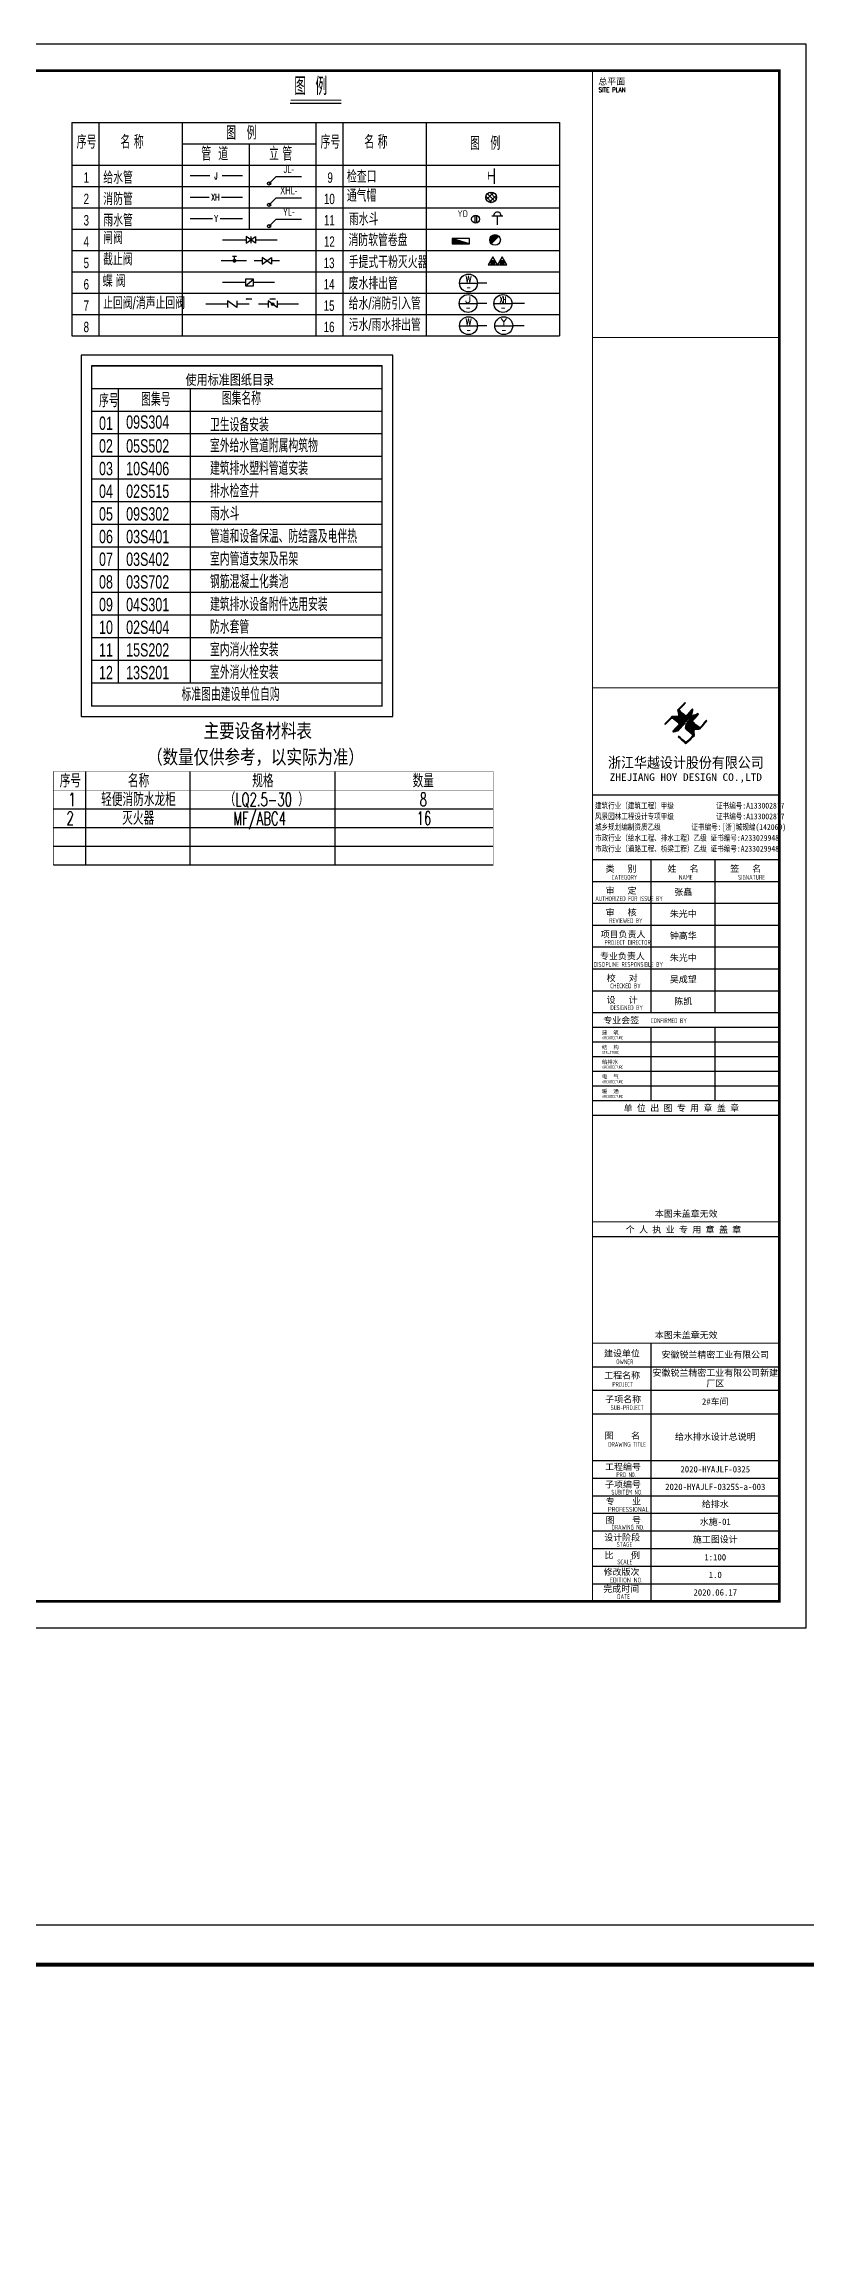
# Model space of a CAD drawing. Extents: x -173214 to 1102988, y -234847 to 675458.
# Drawn here: x 226506 to 255067, y 487664 to 570160 of the extents above; entities that cross this region are included whole.
import ezdxf
from ezdxf.enums import TextEntityAlignment as Align

# ---------------------------------------------------------------- set-up
doc = ezdxf.new("R2010")
doc.units = 0
doc.header["$LTSCALE"] = 1000
doc.header["$MEASUREMENT"] = 0
doc.linetypes.add('W_P', pattern=[7, 6, -1])
for name, color, linetype in [('0-建筑立面', 255, 'Continuous'), ('JZ_0', 7, 'Continuous'), ('JZ__污水', 2, 'W_P'), ('JZ__污水标注', 2, 'Continuous'), ('JZ__消火栓', 10, 'Continuous'), ('JZ__消火栓标注', 10, 'Continuous'), ('JZ__灭火器', 6, 'Continuous'), ('JZ__给水', 3, 'Continuous'), ('JZ__给水标注', 3, 'Continuous'), ('JZ__雨水', 150, 'W_P'), ('JZ__雨水标注', 150, 'Continuous'), ('JZ_DET1', 8, 'Continuous'), ('JZ_TEXT', 42, 'Continuous'), ('PUB_TEXT', 7, 'Continuous'), ('PUB_TITLE', 171, 'Continuous'), ('TK', 4, 'Continuous'), ('TWT_TAB', 7, 'Continuous'), ('W_DIM', 4, 'Continuous'), ('WP_F', 1, 'Continuous'), ('WP_F_PJ', 7, 'Continuous'), ('WP_F_TXT', 4, 'Continuous'), ('WP_G2', 32, 'Continuous'), ('WP_G2_TXT', 4, 'Continuous'), ('WP_P_PJ', 7, 'Continuous'), ('WP_Y', 6, 'W_P'), ('WP_Y_TXT', 4, 'Continuous')]:
    doc.layers.add(name, color=color, linetype=linetype)
doc.styles.add('-宋体', font='', dxfattribs={"width": 0.8})
doc.styles.add('_TWT_SHEET', font='SIMPLEX', dxfattribs={"width": 0.8, "height": 3.5, "bigfont": 'HZTXT'})
doc.styles.add('COMPLEX', font='COMPLEX')
doc.styles.add('DXF', font='ros.shx', dxfattribs={"width": 0.7, "bigfont": 'hzs.shx'})
doc.styles.add('gps_hz', font='hztxt_e.shx', dxfattribs={"width": 0.7, "bigfont": 'hztxt.shx'})
doc.styles.add('HT', font='simhei.ttf', dxfattribs={"width": 0.8})
doc.styles.add('HZ', font='rs', dxfattribs={"width": 0.8, "bigfont": 'hztxt'})
doc.styles.add('ROMANS', font='romans__.ttf', dxfattribs={"width": 0.65, "height": 231.275})
doc.styles.get("Standard").update_dxf_attribs({"font": 'gbenor.shx', "bigfont": 'gbcbig.shx'})
doc.styles.add('TSSD_REIN', font='tssdeng.shx', dxfattribs={"width": 0.7, "bigfont": 'tssdchn.shx'})
doc.styles.add('图签宋体', font='', dxfattribs={"height": 300})
doc.styles.add('图签黑体', font='simhei.ttf', dxfattribs={"height": 550})
doc.styles.get('-宋体').set_extended_font_data('SimSun')
doc.styles.get('图签宋体').set_extended_font_data('NSimSun')

# ---------------------------------------------------------------- blocks, each defined once
blk = doc.blocks.new('污水井编号')
blk.add_line((-336, 0), (336, 0))
blk.add_circle((0, 0), 336)
at = {"style": 'COMPLEX', "width": 0.914422}
blk.add_text('W', height=240, dxfattribs=at).set_placement((-114, 23), (116, 23), align=Align.FIT)
at = {"style": 'COMPLEX', "width": 1.762315}
blk.add_attdef('1', text='', height=230, dxfattribs=at).set_placement((-84, -276), (90, -276), align=Align.FIT)
blk = doc.blocks.new('$QC001_2')
blk.add_line((-141, 59), (141, 341))
at = {"const_width": 200}
blk.add_lwpolyline([(71, 271, 0.668179), (-100, 200, 0.198912), (-71, 129, 1)], format="xyb", dxfattribs=at)
blk.add_circle((0, 200), 200)
at = {"style": 'HZ', "flags": 1}
for tag in ['UNIT', 'WHAT', 'SPEC']:
    blk.add_attdef(tag, (0, 0), '', height=0.0008, dxfattribs=at)
blk = doc.blocks.new('$QC001_5')
blk.add_line((-325, 200), (325, 0))
blk.add_lwpolyline([(325, 0), (325, 200), (-325, 200), (-325, 0)], close=True)
blk.add_solid([(-325, 200), (325, 200), (-325, 200), (325, 0)])
at = {"flags": 1}
for tag in ['UNIT', 'WHAT', 'SPEC']:
    blk.add_attdef(tag, (0, 0), '', height=0.001, dxfattribs=at)
blk = doc.blocks.new('$PS004_0')
at = {"color": 7}
for p, q in [((-0.1, 0.49), (-0.1, -0.49)), ((0.1, 0.49), (0.1, -0.49))]:
    blk.add_line(p, q, dxfattribs=at)
blk.add_circle((0, 0), 0.5)
blk.add_text('YD', height=0.8).set_placement((-2.27, 0.29))
at = {"style": 'HZ', "flags": 1}
for tag in ['UNIT', 'WHAT', 'SPEC']:
    blk.add_attdef(tag, (0, 0), '', height=0.001, dxfattribs=at)
blk = doc.blocks.new('gps_fm_zf')
blk.add_line((0, 125), (0, -125))
blk.add_lwpolyline([(-175, 125), (-175, -125), (175, 125), (175, -125)], close=True)
blk = doc.blocks.new('GPS_fm_jzfx')
for p, q in [((-72, 170), (72, 170)), ((0, 73), (0, 170))]:
    blk.add_line(p, q)
at = {"const_width": 73.1}
blk.add_lwpolyline([(-37, 0, 1), (37, 0, 1)], format="xyb", close=True, dxfattribs=at)
blk = doc.blocks.new('GPS_fm_jzfd')
blk.add_lwpolyline([(-175, 125), (-175, -125), (175, 125), (175, -125)], close=True)
blk = doc.blocks.new('GPS_fm_df')
blk.add_line((-150, -125), (150, 125))
blk.add_lwpolyline([(-150, -125), (150, -125), (150, 125), (-150, 125)], close=True)
at = {"const_width": 29.3}
blk.add_lwpolyline([(-15, 0, 1), (15, 0, 1)], format="xyb", close=True, dxfattribs=at)
blk = doc.blocks.new('GPS_fm_dxf')
for p, q in [((-108, 187), (-25, 208)), ((111, 187), (-108, 187)), ((-25, 208), (-56, 187))]:
    blk.add_line(p, q)
blk.add_lwpolyline([(175, 125), (175, -125), (-175, 125), (-175, -125)])
blk.add_circle((0, 0), 50)
blk = doc.blocks.new('20080403110901')
blk.add_line((-504, 504), (504, 504))
blk.add_circle((0, 504), 504)
at = {"style": 'COMPLEX', "width": 1.058804}
blk.add_text('Y', height=360, dxfattribs=at).set_placement((-171, 539), (174, 539), align=Align.FIT)
at = {"style": 'COMPLEX', "width": 1.762315}
blk.add_attdef('1', text='', height=345, dxfattribs=at).set_placement((-126, 90), (135, 90), align=Align.FIT)
blk = doc.blocks.new('GPS_xf_swxfjbh')
blk.add_line((-336, 0), (336, 0))
blk.add_circle((0, 0), 336)
at = {"style": 'COMPLEX', "width": 0.502932}
blk.add_text('XH', height=240, dxfattribs=at).set_placement((-114, 23), (116, 23), align=Align.FIT)
at = {"style": 'COMPLEX', "width": 1.688885}
blk.add_attdef('1', text='', height=240, dxfattribs=at).set_placement((-84, -276), (90, -276), align=Align.FIT)
blk = doc.blocks.new('GPS_gs_swgsjbh')
blk.add_line((-336, 0), (336, 0))
blk.add_circle((0, 0), 336)
at = {"style": 'COMPLEX', "width": 1.828843}
blk.add_text('J', height=240, dxfattribs=at).set_placement((-114, 23), (116, 23), align=Align.FIT)
at = {"style": 'COMPLEX', "width": 1.762315}
blk.add_attdef('1', text='', height=230, dxfattribs=at).set_placement((-84, -276), (90, -276), align=Align.FIT)
blk = doc.blocks.new('GPS_ws_jxk')
for points, const_width in [([(-220, 0), (0, 0)], 45), ([(-220, 150), (-220, -150)], 25)]:
    blk.add_lwpolyline(points, dxfattribs=dict(const_width=const_width))
blk = doc.blocks.new('GPS_ws_tqm')
for p, q in [((-1.95, 2.37), (0.26, 0.03)), ((0.81, 3.73), (-1.85, 1.3)), ((-1.4, 3.37), (1.3, 0.55)), ((1.85, 2.63), (-0.75, 0.19)), ((-0.55, 3.93), (1.88, 1.46))]:
    blk.add_line(p, q)
blk.add_circle((-0.03, 1.99), 2)
blk = doc.blocks.new('雨水斗xt')
blk.add_line((0, 0), (205, 0))
blk.add_ellipse((103, 0), major_axis=(68.2, 0), ratio=1, start_param=-0.000001, end_param=3.141592)
blk = doc.blocks.new('手提式干粉灭火器')
h = blk.add_hatch()
h.set_pattern_fill('ANSI31', color=256, scale=225.365854, style=0)
h.set_pattern_definition([(45, (276289.086, 185586.136), (-19.9197154, 19.9197154), [])])
h.paths.add_polyline_path([(72, 158), (-72, 158), (-72, 19), (72, 19)])
for points in [[(0, 303), (-175, 0), (175, 0)], [(-72, 19), (72, 19), (72, 158), (-72, 158)]]:
    blk.add_lwpolyline(points, close=True)
blk = doc.blocks.new('A$C053D6479')
at = {"layer": 'PUB_TITLE'}
h = blk.add_hatch(color=256, dxfattribs=at)
h.dxf.hatch_style = 1
edge = h.paths.add_edge_path()
edge.add_spline(control_points=[(1026, 827), (1105, 920), (1188, 1008), (1266, 1102)], knot_values=[13, 13, 13, 13, 14, 14, 14, 14], degree=3, periodic=0)
edge.add_spline(control_points=[(1266, 1102), (1258, 1111), (1249, 1119), (1239, 1116)], knot_values=[12, 12, 12, 12, 13, 13, 13, 13], degree=3, periodic=0)
edge.add_spline(control_points=[(1239, 1116), (1210, 1107), (1179, 1092), (1144, 1077)], knot_values=[11, 11, 11, 11, 12, 12, 12, 12], degree=3, periodic=0)
edge.add_spline(control_points=[(1144, 1077), (1109, 1063), (1069, 1053), (1047, 1038)], knot_values=[10, 10, 10, 10, 11, 11, 11, 11], degree=3, periodic=0)
edge.add_spline(control_points=[(1047, 1038), (1028, 1026), (1007, 992), (991, 972)], knot_values=[9, 9, 9, 9, 10, 10, 10, 10], degree=3, periodic=0)
edge.add_spline(control_points=[(991, 972), (942, 913), (899, 868), (849, 810)], knot_values=[8, 8, 8, 8, 9, 9, 9, 9], degree=3, periodic=0)
edge.add_spline(control_points=[(849, 810), (842, 801), (822, 776), (822, 775)], knot_values=[7, 7, 7, 7, 8, 8, 8, 8], degree=3, periodic=0)
edge.add_spline(control_points=[(822, 775), (823, 771), (848, 752), (859, 744)], knot_values=[6, 6, 6, 6, 7, 7, 7, 7], degree=3, periodic=0)
edge.add_spline(control_points=[(859, 744), (949, 670), (1035, 592), (1122, 521)], knot_values=[5, 5, 5, 5, 6, 6, 6, 6], degree=3, periodic=0)
edge.add_spline(control_points=[(1122, 521), (1153, 527), (1185, 530), (1217, 533)], knot_values=[4, 4, 4, 4, 5, 5, 5, 5], degree=3, periodic=0)
edge.add_spline(control_points=[(1217, 533), (1246, 535), (1293, 532), (1316, 542)], knot_values=[3, 3, 3, 3, 4, 4, 4, 4], degree=3, periodic=0)
edge.add_spline(control_points=[(1316, 542), (1327, 547), (1338, 565), (1349, 579)], knot_values=[2, 2, 2, 2, 3, 3, 3, 3], degree=3, periodic=0)
edge.add_spline(control_points=[(1349, 579), (1423, 670), (1507, 759), (1572, 848)], knot_values=[1, 1, 1, 1, 2, 2, 2, 2], degree=3, periodic=0)
edge.add_spline(control_points=[(1572, 848), (1564, 852), (1561, 861), (1551, 862)], knot_values=[0, 0, 0, 0, 1, 1, 1, 1], degree=3, periodic=0)
edge.add_spline(control_points=[(1551, 862), (1469, 769), (1393, 671), (1310, 579)], knot_values=[15, 15, 15, 15, 16, 16, 16, 16], degree=3, periodic=0)
edge.add_spline(control_points=[(1310, 579), (1216, 662), (1118, 742), (1026, 827)], knot_values=[14, 14, 14, 14, 15, 15, 15, 15], degree=3, periodic=0)
at = {"layer": 'TK'}
h = blk.add_hatch(color=256, dxfattribs=at)
h.dxf.hatch_style = 2
edge = h.paths.add_edge_path()
edge.add_spline(control_points=[(366, 894), (366, 894), (366, 894), (270, 970), (183, 883), (101, 791), (16, 703), (-18, 714), (9, 735), (28, 755), (103, 838), (192, 930), (266, 1005), (319, 1009), (387, 1005), (442, 1007), (456, 1008), (472, 1011), (485, 1007), (507, 1000), (534, 967), (555, 949), (624, 891), (699, 833), (760, 773), (689, 691), (614, 604), (539, 517), (529, 505), (516, 487), (506, 482), (492, 475), (469, 472), (452, 467), (416, 456), (383, 448), (342, 438), (323, 433), (297, 422), (293, 440), (291, 452), (313, 470), (322, 480), (400, 566), (477, 652), (553, 736), (460, 815), (366, 894)], knot_values=[0, 0, 0, 0, 0.005, 0.01, 1, 1, 1, 2, 2, 2, 3, 3, 3, 4, 4, 4, 5, 5, 5, 6, 6, 6, 7, 7, 7, 8, 8, 8, 9, 9, 9, 10, 10, 10, 11, 11, 11, 12, 12, 12, 13, 13, 13, 14, 14, 14, 15, 15, 15, 15], degree=3, periodic=0)
h = blk.add_hatch(color=256, dxfattribs=at)
h.dxf.hatch_style = 2
edge = h.paths.add_edge_path()
edge.add_spline(control_points=[(728, 856), (728, 856), (728, 856), (719, 864), (651, 922), (580, 978), (514, 1036), (509, 1106), (488, 1176), (479, 1247), (570, 1343), (663, 1436), (758, 1526), (764, 1523), (768, 1518), (774, 1515), (693, 1422), (599, 1343), (520, 1249), (607, 1171), (698, 1096), (789, 1021), (874, 1109), (950, 1206), (1031, 1298), (1066, 1286), (1054, 1262), (1045, 1224), (1036, 1188), (1031, 1158), (1024, 1121), (1020, 1104), (1017, 1085), (1012, 1071), (1004, 1052), (976, 1026), (956, 1003), (906, 946), (866, 899), (814, 839), (806, 829), (789, 806), (787, 806), (777, 804), (728, 856)], knot_values=[0, 0, 0, 0, 0.005, 0.01, 1, 1, 1, 2, 2, 2, 3, 3, 3, 4, 4, 4, 5, 5, 5, 6, 6, 6, 7, 7, 7, 8, 8, 8, 9, 9, 9, 10, 10, 10, 11, 11, 11, 12, 12, 12, 13, 13, 13, 14, 14, 14, 14], degree=3, periodic=0)
h = blk.add_hatch(color=256, dxfattribs=at)
h.dxf.hatch_style = 2
edge = h.paths.add_edge_path()
edge.add_spline(control_points=[(511, 261), (511, 261), (511, 261), (516, 267), (609, 192), (696, 111), (785, 33), (883, 118), (977, 208), (1070, 298), (992, 373), (892, 456), (803, 534), (791, 544), (768, 561), (766, 569), (761, 588), (776, 634), (780, 655), (785, 690), (788, 721), (795, 746), (897, 661), (998, 576), (1097, 490), (1100, 425), (1106, 361), (1107, 294), (1018, 207), (925, 121), (830, 33), (818, 21), (800, 0), (787, 0), (768, -1), (725, 49), (712, 60), (662, 103), (616, 143), (568, 186), (545, 207), (518, 224), (499, 250), (501, 259), (511, 261)], knot_values=[0, 0, 0, 0, 0.005, 0.01, 1, 1, 1, 2, 2, 2, 3, 3, 3, 4, 4, 4, 5, 5, 5, 6, 6, 6, 7, 7, 7, 8, 8, 8, 9, 9, 9, 10, 10, 10, 11, 11, 11, 12, 12, 12, 13, 13, 13, 14, 14, 14, 14], degree=3, periodic=0)
for points, knots in [([(555, 949), (624, 891), (699, 833), (760, 773), (689, 691), (614, 604), (539, 517), (529, 505), (516, 487), (506, 482), (492, 475), (469, 472), (452, 467), (416, 456), (383, 448), (342, 438), (323, 433), (297, 422), (293, 440), (291, 452), (313, 470), (322, 480), (400, 566), (477, 652), (553, 736), (460, 815), (366, 894), (270, 970), (183, 883), (101, 791), (16, 703), (-18, 714), (9, 735), (28, 755), (103, 838), (192, 930), (266, 1005), (319, 1009), (387, 1005), (442, 1007), (456, 1008), (472, 1011), (485, 1007), (507, 1000), (534, 967), (555, 949)], [0, 0, 0, 0, 1, 1, 1, 2, 2, 2, 3, 3, 3, 4, 4, 4, 5, 5, 5, 6, 6, 6, 7, 7, 7, 8, 8, 8, 9, 9, 9, 10, 10, 10, 11, 11, 11, 12, 12, 12, 13, 13, 13, 14, 14, 14, 15, 15, 15, 15]), ([(1031, 1298), (1066, 1286), (1054, 1262), (1045, 1224), (1036, 1188), (1031, 1158), (1024, 1121), (1020, 1104), (1017, 1085), (1012, 1071), (1004, 1052), (976, 1026), (956, 1003), (906, 946), (866, 899), (814, 839), (806, 829), (789, 806), (787, 806), (777, 804), (728, 856), (719, 864), (651, 922), (580, 978), (514, 1036), (509, 1106), (488, 1176), (479, 1247), (570, 1343), (663, 1436), (758, 1526), (764, 1523), (768, 1518), (774, 1515), (693, 1422), (599, 1343), (520, 1249), (607, 1171), (698, 1096), (789, 1021), (874, 1109), (950, 1206), (1031, 1298)], [0, 0, 0, 0, 1, 1, 1, 2, 2, 2, 3, 3, 3, 4, 4, 4, 5, 5, 5, 6, 6, 6, 7, 7, 7, 8, 8, 8, 9, 9, 9, 10, 10, 10, 11, 11, 11, 12, 12, 12, 13, 13, 13, 14, 14, 14, 14]), ([(1551, 862), (1561, 861), (1564, 852), (1572, 848), (1507, 759), (1423, 670), (1349, 579), (1338, 565), (1327, 547), (1316, 542), (1293, 532), (1246, 535), (1217, 533), (1185, 530), (1153, 527), (1122, 521), (1035, 592), (949, 670), (859, 744), (848, 752), (823, 771), (822, 775), (822, 776), (842, 801), (849, 810), (899, 868), (942, 913), (991, 972), (1007, 992), (1028, 1026), (1047, 1038), (1069, 1053), (1109, 1063), (1144, 1077), (1179, 1092), (1210, 1107), (1239, 1116), (1249, 1119), (1258, 1111), (1266, 1102), (1188, 1008), (1105, 920), (1026, 827), (1118, 742), (1216, 662), (1310, 579), (1393, 671), (1469, 769), (1551, 862)], [0, 0, 0, 0, 1, 1, 1, 2, 2, 2, 3, 3, 3, 4, 4, 4, 5, 5, 5, 6, 6, 6, 7, 7, 7, 8, 8, 8, 9, 9, 9, 10, 10, 10, 11, 11, 11, 12, 12, 12, 13, 13, 13, 14, 14, 14, 15, 15, 15, 16, 16, 16, 16]), ([(1097, 490), (1100, 425), (1106, 361), (1107, 294), (1018, 207), (925, 121), (830, 33), (818, 21), (800, 0), (787, 0), (768, -1), (725, 49), (712, 60), (662, 103), (616, 143), (568, 186), (545, 207), (518, 224), (499, 250), (501, 259), (511, 261), (516, 267), (609, 192), (696, 111), (785, 33), (883, 118), (977, 208), (1070, 298), (992, 373), (892, 456), (803, 534), (791, 544), (768, 561), (766, 569), (761, 588), (776, 634), (780, 655), (785, 690), (788, 721), (795, 746), (897, 661), (998, 576), (1097, 490)], [0, 0, 0, 0, 1, 1, 1, 2, 2, 2, 3, 3, 3, 4, 4, 4, 5, 5, 5, 6, 6, 6, 7, 7, 7, 8, 8, 8, 9, 9, 9, 10, 10, 10, 11, 11, 11, 12, 12, 12, 13, 13, 13, 14, 14, 14, 14])]:
    blk.add_open_spline(points, degree=3, knots=knots, dxfattribs=at)
blk = doc.blocks.new('GeYuanFrame_22841808', base_point=(20.09, 4.53))
at = {"layer": 'PUB_TITLE'}
for points in [[(803.09, 235.33), (803.09, 292.73)], [(827.09, 235.33), (827.09, 292.73)], [(803.09, 202.33), (803.09, 229.83)], [(827.09, 202.33), (827.09, 229.83)], [(803.09, 14.53), (803.09, 111.33)]]:
    blk.add_lwpolyline(points, dxfattribs=at)
at = {"layer": 'TK'}
for p, q in [((781.09, 316.93), (851.09, 316.93)), ((781.09, 284.53), (851.09, 284.53)), ((781.09, 276.33), (851.09, 276.33)), ((781.09, 268.13), (851.09, 268.13)), ((781.09, 259.93), (851.09, 259.93)), ((781.09, 251.73), (851.09, 251.73)), ((781.09, 243.53), (851.09, 243.53)), ((781.09, 235.33), (851.09, 235.33)), ((781.09, 235.33), (851.09, 235.33)), ((781.09, 102.53), (851.09, 102.53)), ((781.09, 93.73), (851.09, 93.73)), ((781.09, 84.93), (803.09, 84.93)), ((781.09, 84.93), (851.09, 84.93)), ((781.09, 67.37), (851.09, 67.37)), ((781.09, 67.33), (851.09, 67.33)), ((781.09, 60.77), (851.09, 60.77)), ((781.09, 54.17), (851.09, 54.17)), ((781.09, 47.57), (851.09, 47.57)), ((781.09, 40.97), (851.09, 40.97)), ((781.09, 34.37), (851.09, 34.37)), ((781.09, 27.77), (851.09, 27.77)), ((781.09, 21.17), (851.09, 21.17)), ((781.09, 14.53), (851.09, 14.53))]:
    blk.add_line(p, q, dxfattribs=at)
blk.add_lwpolyline([(20.09, 4.53), (20.09, 598.53), (861.09, 598.53), (861.09, 4.53)], close=True, dxfattribs=at)
at = {"layer": 'TK', "const_width": 1}
blk.add_lwpolyline([(45.09, 588.53), (851.09, 588.53), (851.09, 14.53), (45.09, 14.53)], close=True, dxfattribs=at)
at = {"layer": 'TK'}
for points, const_width in [([(781.09, 588.53), (781.09, 14.53)], 0.4), ([(781.09, 488.5), (851.09, 488.5)], 0.35), ([(781.09, 357.14), (851.09, 357.14)], 0.35), ([(781.09, 292.73), (851.09, 292.73)], 0.35), ([(781.09, 292.73), (851.09, 292.73)], 0.35), ([(781.09, 235.33), (851.09, 235.33)], 0.35), ([(781.09, 202.33), (851.09, 202.33)], 0.35), ([(781.09, 156.83), (851.09, 156.83)], 0.35), ([(781.09, 111.33), (851.09, 111.33)], 0.35), ([(781.09, 67.37), (851.09, 67.37)], 0.35)]:
    blk.add_lwpolyline(points, dxfattribs=dict(at, const_width=const_width))
for points in [[(781.09, 292.73), (851.09, 292.73)], [(781.09, 235.33), (851.09, 235.33)], [(781.09, 229.83), (851.09, 229.83)], [(781.09, 224.33), (851.09, 224.33)], [(781.09, 218.83), (851.09, 218.83)], [(781.09, 213.33), (851.09, 213.33)], [(781.09, 207.83), (851.09, 207.83)], [(781.09, 202.33), (851.09, 202.33)], [(781.09, 196.83), (851.09, 196.83)], [(781.09, 151.33), (851.09, 151.33)]]:
    blk.add_lwpolyline(points, dxfattribs=at)
at = {"layer": 'PUB_TITLE', "xscale": 0.01000000000021828, "yscale": 0.01000000000021828, "zscale": 0.01}
blk.add_blockref('A$C053D6479', (808.19, 336.27), dxfattribs=at)
at = {"layer": 'TK', "style": '图签宋体'}
for s, height, p in [('总平面', 2.4, (783.23, 583.28)), ('类   别', 2.4, (785.97, 288.09)), ('姓   名', 2.4, (809.2, 288.09)), ('签   名', 2.4, (832.68, 288.09)), ('审   定', 2.4, (785.97, 279.89)), ('审   核', 2.4, (785.97, 271.69)), ('项目负责人', 2.4, (784.13, 263.49)), ('专业负责人', 2.4, (783.89, 255.29)), ('校   对', 2.4, (786.38, 247.09)), ('设   计', 2.4, (786.36, 238.89)), ('专业会签', 2.4, (785.12, 231.24)), ('结  构', 1.44, (784.61, 221.61)), ('建  筑', 1.44, (784.61, 227.11)), ('给排水', 1.44, (784.61, 216.11)), ('暖  通', 1.44, (784.61, 205.11)), ('电  气', 1.44, (784.61, 210.61)), ('单 位 出 图 专 用 章 盖 章', 2.4, (792.72, 198.35)), ('本图未盖章无效', 2.4, (804.43, 158.7)), ('个 人 执 业 专 用 章 盖 章', 2.4, (793.52, 152.77)), ('本图未盖章无效', 2.4, (804.43, 113.2)), ('建设单位', 2.4, (785.39, 106.33)), ('工程名称', 2.4, (785.47, 98.12)), ('子项名称', 2.4, (785.85, 89.14)), ('图    名', 2.4, (785.63, 75.5)), ('工程编号', 2.4, (785.77, 63.77)), ('子项编号', 2.4, (785.77, 57.19)), ('专    业', 2.4, (786.01, 50.88)), ('图    号', 2.4, (786.02, 43.77)), ('设计阶段', 2.4, (785.45, 37.32)), ('比    例', 2.4, (785.59, 30.63)), ('修改版次', 2.4, (785.24, 24.41)), ('完成时间', 2.4, (785.11, 18.02))]:
    blk.add_text(s, height=height, dxfattribs=at).set_placement(p)
at = {"layer": 'TK'}
for s, height, style, width, p in [('SITE PLAN', 1.697, 'ROMANS', 0.76, (783.35, 580.49)), ('建筑行业（建筑工程）甲级           证书编号:A133002877', 2.2, '-宋体', 0.8, (782, 311.83)), ('风景园林工程设计专项甲级           证书编号:A133002877', 2.2, '-宋体', 0.8, (782, 307.81)), ('城乡规划编制资质乙级        证书编号:[浙]城规编(142069)', 2.2, '-宋体', 0.8, (782, 303.82)), ('市政行业（给水工程、排水工程）乙级 证书编号:A233029948', 2.2, '-宋体', 0.8, (782, 299.74)), ('市政行业（道路工程、桥梁工程）乙级 证书编号:A233029948', 2.2, '-宋体', 0.8, (782, 295.69)), ('CATEGORY', 1.8, 'TSSD_REIN', 0.7, (788.32, 285.17)), ('NAME', 1.8, 'TSSD_REIN', 0.7, (813.51, 285.17)), ('SIGNATURE', 1.8, 'TSSD_REIN', 0.7, (835.66, 285.17)), ('AUTHORIZED FOR ISSUE BY', 1.8, 'TSSD_REIN', 0.7, (782.12, 277.17)), ('REVIEWED BY', 1.8, 'TSSD_REIN', 0.7, (787.36, 268.91)), ('PROJECT DIRECTOR', 1.8, 'TSSD_REIN', 0.7, (785.55, 260.74)), ('DISCIPLINE RESPONSIBLE BY', 1.8, 'TSSD_REIN', 0.7, (781.57, 252.48)), ('CHECKED BY', 1.8, 'TSSD_REIN', 0.7, (787.75, 244.44)), ('DESIGNED BY', 1.8, 'TSSD_REIN', 0.7, (787.76, 236.27)), ('CONFIRMED BY', 1.8, 'TSSD_REIN', 0.7, (802.94, 231.42)), ('ARCHITECTURE', 1.08, 'TSSD_REIN', 0.7, (784.65, 225.34)), ('STRUCTURE', 1.08, 'TSSD_REIN', 0.7, (784.65, 219.84)), ('ARCHITECTURE', 1.08, 'TSSD_REIN', 0.7, (784.65, 214.34)), ('ARCHITECTURE', 1.08, 'TSSD_REIN', 0.7, (784.65, 208.84)), ('ARCHITECTURE', 1.08, 'TSSD_REIN', 0.7, (784.65, 203.34)), ('OWNER', 1.8, 'TSSD_REIN', 0.7, (789.98, 103.48)), ('PROJECT', 1.8, 'TSSD_REIN', 0.7, (788.52, 95.02)), ('SUB-PROJECT', 1.8, 'TSSD_REIN', 0.7, (787.86, 86.3)), ('DRAWING TITLE', 1.8, 'TSSD_REIN', 0.7, (786.97, 72.53)), ('PRO N0.', 1.8, 'TSSD_REIN', 0.7, (790.01, 61.15)), ('PROFESSIONAL', 1.8, 'TSSD_REIN', 0.8, (786.88, 48.15)), ('SUBITEM NO.', 1.8, 'TSSD_REIN', 0.7, (788.15, 54.58)), ('DRAWING NO.', 1.8, 'TSSD_REIN', 0.7, (788.19, 41.45)), ('STAGE', 1.8, 'TSSD_REIN', 0.7, (790.09, 35.03)), ('SCALE', 1.8, 'TSSD_REIN', 0.7, (790.38, 28.42)), ('EDITION NO.', 1.8, 'TSSD_REIN', 0.8, (787.53, 21.64)), ('DATE', 1.8, 'TSSD_REIN', 0.7, (790.33, 15.45))]:
    blk.add_text(s, height=height, dxfattribs=dict(at, style=style, width=width)).set_placement(p)
for s, height, style, width, p in [('浙江华越设计股份有限公司', 3.96, 'HT', 0.9, (816.07, 329.16)), ('ZHEJIANG HOY DESIGN CO.,LTD', 2.8, '图签黑体', 1.11, (816.06, 323.29))]:
    blk.add_text(s, height=height, dxfattribs=dict(at, style=style, width=width)).set_placement(p, align=Align.MIDDLE)
at = {"layer": 'TK', "char_height": 2.4, "attachment_point": 5, "style": '图签宋体'}
for s, insert, width in [('张矗', (815.09, 280.4), 24), ('朱光中', (815.09, 272.23), 24), ('钟高华', (815.09, 264.03), 24), ('朱光中', (815.09, 255.76), 24), ('吴成望', (815.09, 247.63), 24), ('陈凯', (815.09, 239.43), 24), ('安徽锐兰精密工业有限公司', (827.09, 106.93), 48), ('安徽锐兰精密工业有限公司新建厂区', (827.09, 98.13), 48), ('2#车间', (827.09, 89.33), 48), ('给水排水设计总说明', (827.09, 76.13), 48), ('2020-HYAJLF-0325S-a-003', (827.09, 57.47), 48), ('2020-HYAJLF-0325', (827.09, 64.07), 48), ('给排水', (827.09, 50.87), 48), ('水施-01', (827.09, 44.27), 48), ('施工图设计', (827.09, 37.67), 48), ('1:100', (827.09, 31.07), 48), ('1.0', (827.09, 24.47), 48), ('2020.06.17', (827.09, 17.88), 48)]:
    blk.add_mtext(s, dxfattribs=dict(at, insert=insert, width=width))
blk = doc.blocks.new('GeYuanFrame_88512553', base_point=(20.09, 4.53))
at = {"layer": 'TK'}
blk.add_lwpolyline([(20.09, 4.53), (20.09, 598.53), (861.09, 598.53), (861.09, 4.53)], close=True, dxfattribs=at)
at = {"layer": 'TK', "const_width": 1}
blk.add_lwpolyline([(45.09, 588.53), (851.09, 588.53), (851.09, 14.53), (45.09, 14.53)], close=True, dxfattribs=at)

msp = doc.modelspace()

# ---------------------------------------------------------------- linework, layer by layer
at = {"layer": 'JZ_0', "color": 3}
for p, q in [((227549.8, 567219.8), (245829.4, 567219.8)), ((227549.8, 567219.8), (227549.8, 559219.8)), ((228561.6, 567219.8), (228561.6, 559219.8)), ((231689.6, 567219.8), (231689.6, 559219.8)), ((236689.6, 567219.8), (236689.6, 559219.8)), ((237701.4, 567219.8), (237701.4, 559219.8)), ((240829.4, 567219.8), (240829.4, 559219.8)), ((245829.4, 567219.8), (245829.4, 559219.8)), ((231689.6, 566419.8), (236689.6, 566419.8)), ((234189.6, 566419.8), (234189.6, 563219.8)), ((227549.8, 565619.8), (245829.4, 565619.8)), ((227549.8, 559219.8), (245829.4, 559219.8))]:
    msp.add_line(p, q, dxfattribs=at)
at = {"layer": 'JZ__污水', "const_width": 60}
for points in [[(242754.7, 561197.9), (243116.5, 561197.9)], [(242754.7, 559597.9), (243116.5, 559597.9)]]:
    msp.add_lwpolyline(points, dxfattribs=at)
at = {"layer": 'JZ__消火栓', "const_width": 50}
msp.add_lwpolyline([(244043, 560429.8), (244520.4, 560429.8)], dxfattribs=at)
at = {"layer": 'JZ__给水'}
for p, q in [((234077.9, 560594.1), (234160.7, 560614.8)), ((234296.6, 560594.1), (234077.9, 560594.1)), ((234160.7, 560614.8), (234129.6, 560594.1))]:
    msp.add_line(p, q, dxfattribs=at)
at = {"layer": 'JZ__给水', "const_width": 50}
for points in [[(243383.4, 564916), (243383.4, 565495)], [(243502.8, 563367.5), (243502.8, 563720.3)], [(233187.2, 562813.8), (234081.5, 562813.8)], [(234431.5, 562813.8), (235248.1, 562813.8)], [(233137.8, 562033.4), (234104.3, 562033.4)], [(234373.8, 562033.4), (234678.1, 562033.4)], [(235028.1, 562033.4), (235337.9, 562033.4)], [(233187.2, 561222.9), (234058.9, 561222.9)], [(234358.9, 561222.9), (235154.8, 561222.9)], [(232565.2, 560406.6), (233388.9, 560406.6)], [(233738.9, 560406.6), (234200.8, 560406.6)], [(234535.1, 560406.6), (234904.8, 560406.6)], [(235247.8, 560406.6), (236051, 560406.6)], [(242740.1, 560429.8), (243115.9, 560429.8)]]:
    msp.add_lwpolyline(points, dxfattribs=at)
at = {"layer": 'JZ__给水'}
msp.add_lwpolyline([(233738.9, 560531.6), (233738.9, 560281.6), (233388.9, 560531.6), (233388.9, 560281.6)], dxfattribs=at)
at = {"layer": 'JZ__雨水', "const_width": 50}
msp.add_lwpolyline([(244073.5, 559597.9), (244513, 559597.9)], dxfattribs=at)
at = {"layer": 'JZ_DET1'}
for p, q in [((227549.8, 564819.8), (245829.4, 564819.8)), ((227549.8, 564019.8), (245829.4, 564019.8)), ((227549.8, 563219.8), (245829.4, 563219.8)), ((227549.8, 562419.8), (245829.4, 562419.8)), ((227549.8, 561619.8), (245829.4, 561619.8)), ((227549.8, 560819.8), (245829.4, 560819.8)), ((227549.8, 560019.8), (245829.4, 560019.8))]:
    msp.add_line(p, q, dxfattribs=at)
at = {"layer": 'JZ_TEXT'}
for p, q in [((235736.3, 567939.1), (237642.9, 567939.1)), ((239176.7, 557234.1), (228292.7, 557234.1)), ((229292.7, 546189.7), (229292.7, 557239.7)), ((231992.7, 546189.7), (231992.7, 557239.7)), ((239176.7, 556384.1), (228292.7, 556384.1)), ((239176.7, 555539.7), (228292.7, 555539.7)), ((239176.7, 554689.7), (228292.7, 554689.7)), ((239176.7, 553839.7), (228292.7, 553839.7)), ((239176.7, 552989.7), (228292.7, 552989.7)), ((239176.7, 552139.7), (228292.7, 552139.7)), ((239176.7, 551289.7), (228292.7, 551289.7)), ((239176.7, 550439.7), (228292.7, 550439.7)), ((239176.7, 549589.7), (228292.7, 549589.7)), ((239176.7, 548739.7), (228292.7, 548739.7)), ((239176.7, 547889.7), (228292.7, 547889.7)), ((239176.7, 547039.7), (228292.7, 547039.7)), ((239176.7, 546189.7), (228292.7, 546189.7))]:
    msp.add_line(p, q, dxfattribs=at)
at = {"layer": 'JZ_TEXT', "const_width": 41.7}
msp.add_lwpolyline([(235745.3, 568050.8), (237646.5, 568050.8)], dxfattribs=at)
at = {"layer": 'PUB_TEXT', "color": 8}
for p, q in [((239576.7, 558489.7), (227892.7, 558489.7)), ((227892.7, 558489.7), (227892.7, 544939.7)), ((239176.7, 558089.7), (228292.7, 558089.7)), ((239576.7, 544939.7), (239576.7, 558489.7)), ((227892.7, 544939.7), (239576.7, 544939.7))]:
    msp.add_line(p, q, dxfattribs=at)
at = {"layer": 'PUB_TEXT', "color": 8, "const_width": 50}
msp.add_lwpolyline([(239176.7, 545339.7), (239176.7, 558089.7), (228292.7, 558089.7), (228292.7, 545339.7), (239176.7, 545339.7)], dxfattribs=at)
at = {"layer": 'TWT_TAB', "const_width": 20}
msp.add_lwpolyline([(226855.7, 539381), (243341.6, 539381), (243341.6, 542881), (226855.7, 542881)], close=True, dxfattribs=at)
at = {"layer": 'TWT_TAB'}
for points in [[(228055.7, 542881), (228055.7, 539381)], [(231967.8, 542881), (231967.8, 539381)], [(237407, 542881), (237407, 539381)], [(226855.7, 541481), (243341.6, 541481)], [(226855.7, 540781), (243341.6, 540781)], [(226855.7, 540081), (243341.6, 540081)], [(226855.7, 539381), (243341.6, 539381)]]:
    msp.add_lwpolyline(points, dxfattribs=at)
at = {"layer": 'TWT_TAB', "const_width": 20}
msp.add_lwpolyline([(226855.7, 542181), (243341.6, 542181)], dxfattribs=at)
at = {"layer": 'W_DIM'}
for p, q in [((234944.1, 564929.7), (235203.5, 565189.1)), ((235203.5, 565189.1), (236153.5, 565189.1)), ((234944.1, 564129.7), (235203.5, 564389.1)), ((235203.5, 564389.1), (236153.5, 564389.1)), ((234944.1, 563329.7), (235203.5, 563589.1)), ((235203.5, 563589.1), (236153.5, 563589.1))]:
    msp.add_line(p, q, dxfattribs=at)
for centre in [(234944.1, 564929.7), (234944.1, 564129.7), (234944.1, 563329.7)]:
    msp.add_circle(centre, 60, dxfattribs=at)
at = {"layer": 'WP_F', "const_width": 50}
for points in [[(231981.7, 564413.5), (232701.5, 564413.5)], [(233151.5, 564413.5), (233955.3, 564413.5)]]:
    msp.add_lwpolyline(points, dxfattribs=at)
at = {"layer": 'WP_G2', "const_width": 50}
for points in [[(231981.7, 565218.8), (232728.3, 565218.8)], [(233178.3, 565218.8), (233955.3, 565218.8)]]:
    msp.add_lwpolyline(points, dxfattribs=at)
at = {"layer": 'WP_Y', "const_width": 50}
for points in [[(231981.7, 563610.8), (232822.1, 563610.8)], [(233097.1, 563610.8), (233955.3, 563610.8)]]:
    msp.add_lwpolyline(points, dxfattribs=at)

# ---------------------------------------------------------------- block references
at = {"layer": '0-建筑立面'}
for name, p, xscale, yscale, zscale in [('GeYuanFrame_22841808', (170967.1, 510760), 100, 100, 100), ('GeYuanFrame_88512553', (170967.1, 410538.3), 150, 150, 150)]:
    msp.add_blockref(name, p, dxfattribs=dict(at, xscale=xscale, yscale=yscale, zscale=zscale))
at = {"layer": 'JZ__污水标注'}
msp.add_blockref('GPS_ws_jxk', (243383.4, 565222.2), dxfattribs=at)
at = {"layer": 'JZ__污水标注', "color": 0, "xscale": 100, "yscale": 100, "zscale": 100}
msp.add_blockref('GPS_ws_tqm', (243270.8, 564208.6), dxfattribs=at)
at = {"layer": 'JZ__污水标注', "xscale": 2, "yscale": 2, "zscale": 2}
msp.add_blockref('雨水斗xt', (243296.3, 563720.3), dxfattribs=at)
at = {"layer": 'JZ__污水标注'}
ref = msp.add_blockref('污水井编号', (242418.7, 561197.9), dxfattribs=at)
ref.add_attrib('1', '-', dxfattribs={"layer": '0', "height": 230, "style": 'COMPLEX', "width": 0.881157}).set_placement((242334.9, 560922.1), (242508.6, 560922.1), align=Align.FIT)
ref = msp.add_blockref('污水井编号', (242418.7, 559597.9), dxfattribs=at)
ref.add_attrib('1', '-', dxfattribs={"layer": '0', "height": 230, "style": 'COMPLEX', "width": 0.881157}).set_placement((242334.9, 559322.1), (242508.6, 559322.1), align=Align.FIT)
at = {"layer": 'JZ__消火栓标注'}
ref = msp.add_blockref('GPS_xf_swxfjbh', (243707, 560429.8), dxfattribs=at)
ref.add_attrib('1', '-', dxfattribs={"layer": '0', "height": 240, "style": 'COMPLEX', "width": 0.844442}).set_placement((243632.2, 560148.2), (243805.9, 560148.2), align=Align.FIT)
at = {"layer": 'JZ__灭火器'}
for p in [(243326.3, 561875.5), (243676.1, 561875.5)]:
    msp.add_blockref('手提式干粉灭火器', p, dxfattribs=at)
at = {"layer": 'JZ__给水'}
for name, p in [('gps_fm_zf', (234256.5, 562813.8)), ('GPS_fm_jzfx', (233645.4, 562033.4)), ('GPS_fm_jzfd', (234853.1, 562033.4)), ('GPS_fm_df', (234208.9, 561222.9))]:
    msp.add_blockref(name, p, dxfattribs=at)
at = {"layer": 'JZ__给水', "xscale": 0.9800000004470348, "yscale": 0.9800000004470348, "zscale": 0.9800000004470348}
msp.add_blockref('GPS_fm_dxf', (235076.3, 560406.6), dxfattribs=at)
at = {"layer": 'JZ__给水标注'}
ref = msp.add_blockref('GPS_gs_swgsjbh', (242404.1, 560429.8), dxfattribs=at)
ref.add_attrib('1', '-', dxfattribs={"layer": '0', "height": 230, "style": 'COMPLEX', "width": 0.881157}).set_placement((242320.3, 560154), (242494, 560154), align=Align.FIT)
at = {"layer": 'JZ__雨水标注'}
ref = msp.add_blockref('20080403110901', (243737.5, 559261.9), dxfattribs=dict(at, xscale=0.6666666679084301, yscale=0.6666666679084301, zscale=0.6666666679084301))
ref.add_attrib('1', '-', dxfattribs={"layer": '0', "height": 230, "style": 'COMPLEX', "width": 0.881157}).set_placement((243653.7, 559322.1), (243827.4, 559322.1), align=Align.FIT)
at = {"layer": 'WP_F_PJ', "rotation": 180}
msp.add_blockref('$QC001_5', (242125.6, 562872.2), dxfattribs=at)
at = {"layer": 'WP_F_PJ'}
msp.add_blockref('$QC001_2', (243412.8, 562612.3), dxfattribs=at)
at = {"layer": 'WP_P_PJ', "xscale": 300, "yscale": 300, "zscale": 300}
msp.add_blockref('$PS004_0', (242682.1, 563591.7), dxfattribs=at)

# ---------------------------------------------------------------- texts
at = {"layer": 'JZ_TEXT'}
for s, height, style, width, p in [('图  例', 666.67, 'DXF', 0.7, (235887, 568242.2)), ('序号', 504.17, 'DXF', 0.7, (227730.6, 566234.5)), ('名 称', 504.17, 'DXF', 0.7, (229370, 566234.5)), ('图   例', 504.17, 'DXF', 0.7, (233333.9, 566577.2)), ('序号', 504.17, 'DXF', 0.7, (236870.4, 566234.5)), ('名 称', 504.17, 'DXF', 0.7, (238509.8, 566234.5)), ('管  道', 504.17, 'DXF', 0.7, (232403.8, 565790.7)), ('立 管', 504.17, 'DXF', 0.7, (234938.7, 565790.7)), ('图   例', 504.17, 'DXF', 0.7, (242473.7, 566184.3)), ('给水管', 458.33, 'DXF', 0.7, (228728.9, 564920.6)), ('检查口', 458.33, 'DXF', 0.7, (237861.2, 564959.8)), ('消防管', 458.33, 'DXF', 0.7, (228728.9, 564120.6)), ('通气帽', 458.33, 'DXF', 0.7, (237856.3, 564245)), ('雨水管', 458.33, 'DXF', 0.7, (228728.9, 563320.6)), ('雨水斗', 458.33, 'DXF', 0.7, (237935.2, 563364)), ('闸阀', 458.33, 'DXF', 0.7, (228721.4, 562656.9)), ('消防软管卷盘', 458.33, 'DXF', 0.7, (237918.7, 562579.4)), ('截止阀', 458.33, 'DXF', 0.7, (228721.4, 561856.9)), ('手提式干粉灭火器', 458.33, 'DXF', 0.7, (237926.7, 561754)), ('蝶 阀', 458.33, 'DXF', 0.7, (228708.4, 561044.6)), ('废水排出管', 458.33, 'DXF', 0.7, (237926.7, 560954)), ('止回阀/消声止回阀', 458.33, 'DXF', 0.7, (228721.4, 560218.9)), ('给水/消防引入管', 458.33, 'DXF', 0.7, (237926.7, 560201)), ('污水/雨水排出管', 458.33, 'DXF', 0.7, (237926.7, 559401)), ('使用标准图纸目录', 380, '-宋体', 0.8, (231811.2, 557383.2)), ('序号', 500, 'gps_hz', 0.7, (228567.9, 556539.7)), ('图集号', 500, 'gps_hz', 0.7, (230144.5, 556584.2)), ('图集名称', 500, 'gps_hz', 0.7, (233169.9, 556619.8)), ('01', 500, 'gps_hz', 0.7, (228567.9, 555689.7)), ('09S304', 500, 'gps_hz', 0.7, (229585.3, 555734.2)), ('卫生设备安装', 500, 'gps_hz', 0.7, (232727.9, 555629.5)), ('02', 500, 'gps_hz', 0.7, (228567.9, 554839.7)), ('05S502', 500, 'gps_hz', 0.7, (229585.3, 554839.7)), ('室外给水管道附属构筑物', 500, 'gps_hz', 0.7, (232727.9, 554848.8)), ('03', 500, 'gps_hz', 0.7, (228567.9, 553989.7)), ('10S406', 500, 'gps_hz', 0.7, (229585.3, 553989.7)), ('建筑排水塑料管道安装', 500, 'gps_hz', 0.7, (232727.9, 553998.8)), ('04', 500, 'gps_hz', 0.7, (228567.9, 553139.7)), ('02S515', 500, 'gps_hz', 0.7, (229585.3, 553139.7)), ('排水检查井', 500, 'gps_hz', 0.7, (232727.9, 553148.8)), ('05', 500, 'gps_hz', 0.7, (228567.9, 552289.7)), ('09S302', 500, 'gps_hz', 0.7, (229585.3, 552289.7)), ('雨水斗', 500, 'gps_hz', 0.7, (232727.9, 552298.8)), ('06', 500, 'gps_hz', 0.7, (228567.9, 551439.7)), ('03S401', 500, 'gps_hz', 0.7, (229585.3, 551439.7)), ('管道和设备保温、防结露及电伴热', 500, 'gps_hz', 0.7, (232727.9, 551448.8)), ('07', 500, 'gps_hz', 0.7, (228567.9, 550589.7)), ('03S402', 500, 'gps_hz', 0.7, (229585.3, 550589.7)), ('室内管道支架及吊架', 500, 'gps_hz', 0.7, (232727.9, 550598.8)), ('08', 500, 'gps_hz', 0.7, (228567.9, 549739.7)), ('03S702', 500, 'gps_hz', 0.7, (229585.3, 549739.7)), ('钢筋混凝土化粪池', 500, 'gps_hz', 0.7, (232727.9, 549748.8)), ('建筑排水设备附件选用安装', 500, 'gps_hz', 0.7, (232727.9, 548898.8)), ('09', 500, 'gps_hz', 0.7, (228567.9, 548889.7)), ('04S301', 500, 'gps_hz', 0.7, (229585.3, 548889.7)), ('防水套管', 500, 'gps_hz', 0.7, (232727.9, 548048.8)), ('10', 500, 'gps_hz', 0.7, (228567.9, 548039.7)), ('02S404', 500, 'gps_hz', 0.7, (229585.3, 548039.7)), ('11', 500, 'gps_hz', 0.7, (228567.9, 547189.7)), ('15S202', 500, 'gps_hz', 0.7, (229585.3, 547189.7)), ('室内消火栓安装', 500, 'gps_hz', 0.7, (232727.9, 547198.8)), ('12', 500, 'gps_hz', 0.7, (228567.9, 546339.7)), ('13S201', 500, 'gps_hz', 0.7, (229585.3, 546339.7)), ('室外消火栓安装', 500, 'gps_hz', 0.7, (232727.9, 546348.8)), ('标准图由建设单位自购', 500, 'gps_hz', 0.7, (231660.6, 545523.2))]:
    msp.add_text(s, height=height, dxfattribs=dict(at, style=style, width=width)).set_placement(p)
at = {"layer": 'JZ_TEXT', "color": 2, "style": 'DXF', "width": 0.7}
for s, height, p in [('1', 389.6, (227989.6, 564954.4)), ('9', 389.6, (237129.4, 564954.4)), ('2', 389.6, (227989.6, 564154.4)), ('10', 389.58, (236999.1, 564154.4)), ('3', 389.6, (227989.6, 563354.4)), ('11', 389.58, (236999.1, 563354.4)), ('4', 389.6, (227989.6, 562554.4)), ('12', 389.58, (236999.1, 562554.4)), ('5', 389.6, (227989.6, 561754.4)), ('13', 389.58, (236988.5, 561754.4)), ('6', 389.6, (227989.6, 560954.4)), ('14', 389.58, (236988.5, 560954.4)), ('7', 389.6, (227989.6, 560154.4)), ('15', 389.58, (236988.5, 560154.4)), ('8', 389.6, (227989.6, 559354.4)), ('16', 389.58, (236988.5, 559354.4))]:
    msp.add_text(s, height=height, dxfattribs=at).set_placement(p)
at = {"layer": 'TWT_TAB'}
for s, height, style, width, p in [('主要设备材料表', 531.65, '-宋体', 0.8, (232488.4, 544141)), ('（数量仅供参考，以实际为准）', 531.646, '-宋体', 0.8, (230371.3, 543161)), ('序号', 500, '_TWT_SHEET', 0.8, (227095.1, 542281)), ('名称', 500, '_TWT_SHEET', 0.8, (229651.1, 542281)), ('规格', 500, '_TWT_SHEET', 0.8, (234309.5, 542281)), ('数量', 500, '_TWT_SHEET', 0.8, (240322.3, 542281)), ('1', 500, '_TWT_SHEET', 0.64, (227417.6, 541581)), ('轻便消防水龙柜', 500, '_TWT_SHEET', 0.8, (228646.4, 541581)), ('（', 500, '_TWT_SHEET', 0.8, (233275, 541581)), ('LQ2.5-30', 500, '_TWT_SHEET', 0.64, (233675, 541581)), ('）', 500, '_TWT_SHEET', 0.8, (236036.9, 541581)), ('8', 500, '_TWT_SHEET', 0.64, (240587.2, 541581)), ('2', 500, '_TWT_SHEET', 0.64, (227349, 540881)), ('灭火器', 500, '_TWT_SHEET', 0.8, (229437, 540881)), ('MF/ABC4', 500, '_TWT_SHEET', 0.64, (233597.9, 540871.4)), ('16', 500, '_TWT_SHEET', 0.64, (240473, 540881))]:
    msp.add_text(s, height=height, dxfattribs=dict(at, style=style, width=width)).set_placement(p)
at = {"layer": 'W_DIM', "style": 'gps_hz', "width": 0.7}
for s, p in [('JL-', (235678.5, 565229.1)), ('XHL-', (235678.5, 564429.1)), ('YL-', (235678.5, 563629.1))]:
    msp.add_text(s, height=300, dxfattribs=at).set_placement(p, align=Align.BOTTOM_CENTER)
at = {"layer": 'WP_F_TXT', "style": 'HZ', "width": 0.7}
msp.add_text('XH', height=250, dxfattribs=at).set_placement((232926.5, 564413.5), align=Align.MIDDLE)
at = {"layer": 'WP_G2_TXT', "style": 'HZ', "width": 0.7}
msp.add_text('J', height=250, dxfattribs=at).set_placement((232953.3, 565218.8), align=Align.MIDDLE)
at = {"layer": 'WP_Y_TXT', "style": 'HZ', "width": 0.7}
msp.add_text('Y', height=250, dxfattribs=at).set_placement((232959.6, 563610.8), align=Align.MIDDLE)

doc.saveas('drawing.dxf')
